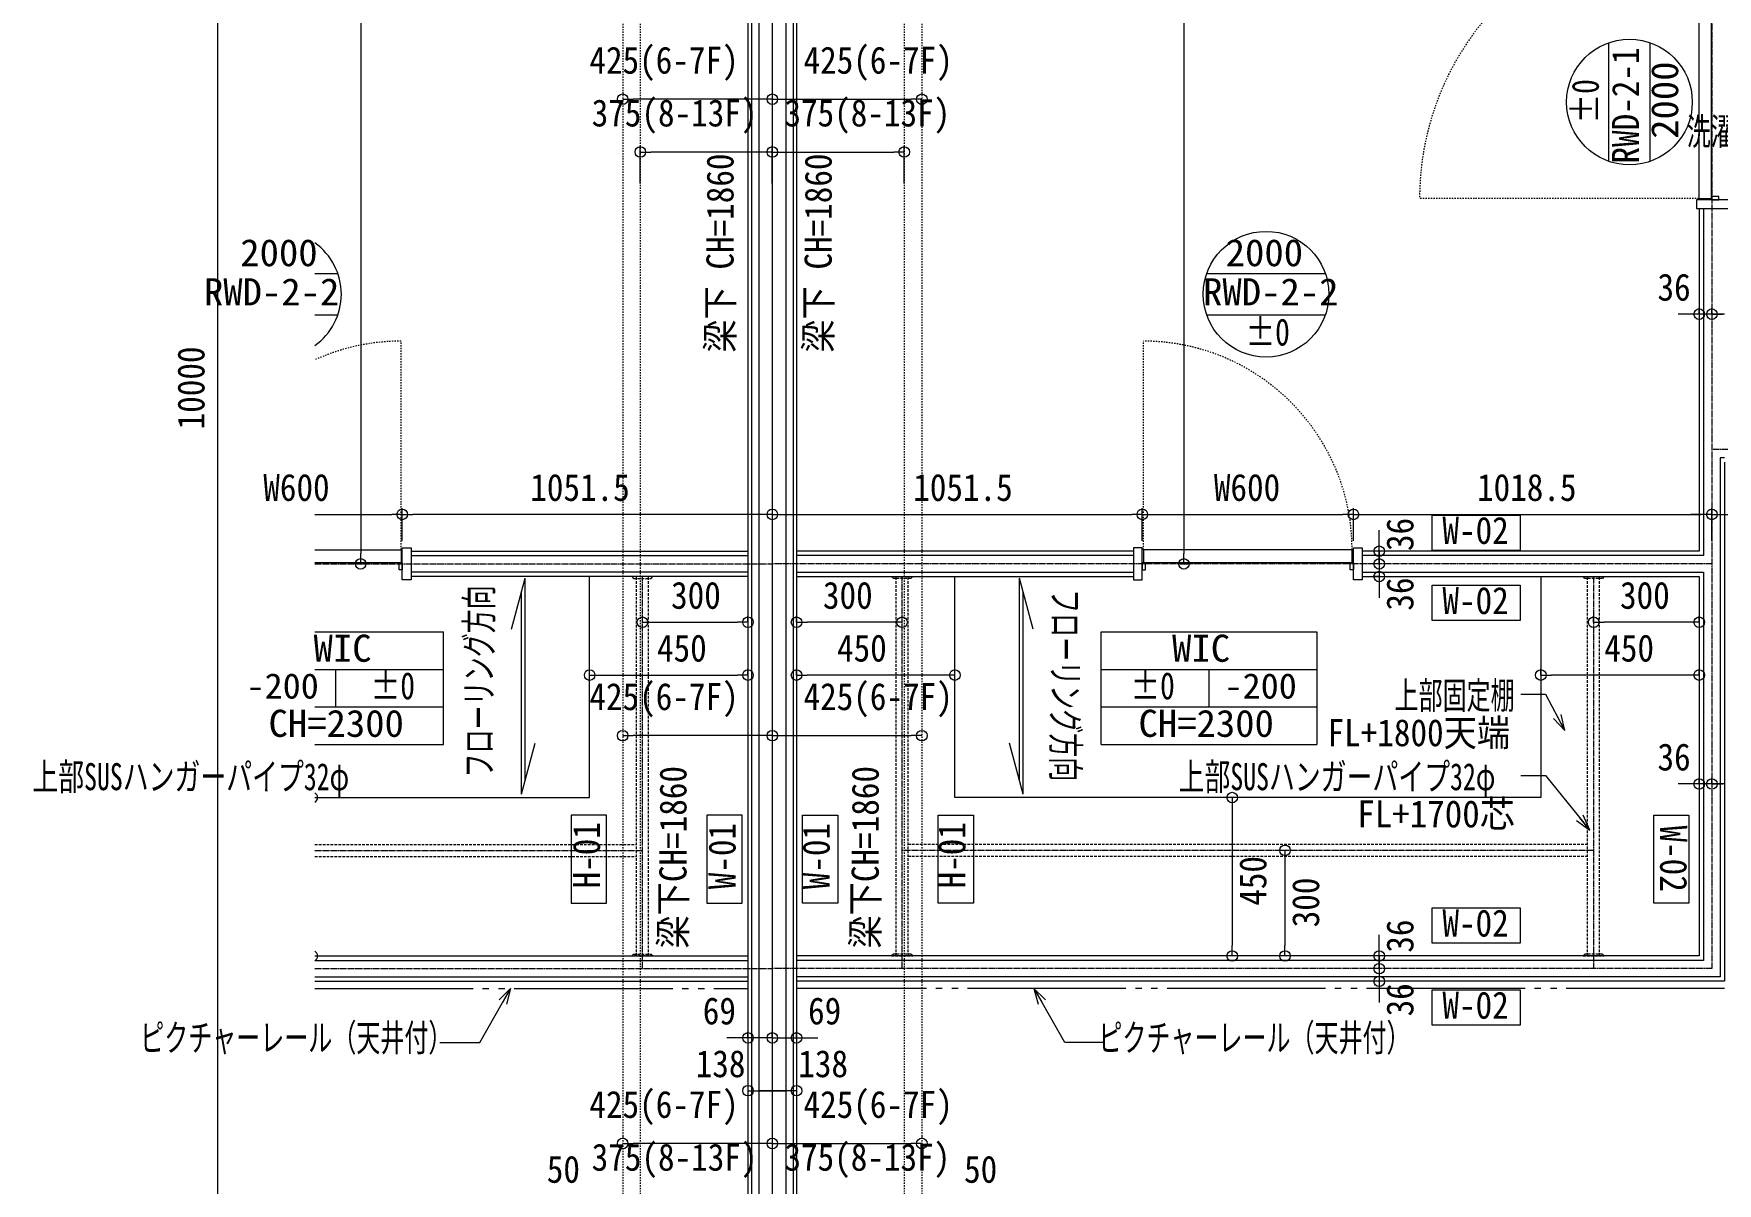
# Model space of a CAD drawing. Units: millimetres at full size, sheet at 1:30. Extents: x -17796 to 21385, y -23279 to 7734.
# Drawn here: x 11285 to 16070, y -2479 to 788 of the extents above; entities that cross this region are included whole.
import ezdxf
from ezdxf.enums import TextEntityAlignment as Align

# ---------------------------------------------------------------- set-up
doc = ezdxf.new("R2010")
doc.units = ezdxf.units.MM
doc.header["$LTSCALE"] = 30
for name, pattern in [('USER11', [0.25, 0.125, -0.125]), ('USER14', [18.9, 15, -0.9, 0.6, -0.9, 0.6, -0.9]), ('USER4', [0.78, 0.6, -0.06, 0.06, -0.06]), ('USER5', [0.375, 0.25, -0.125]), ('USER9', [2.3, 2, -0.1, 0.1, -0.1])]:
    doc.linetypes.add(name, pattern=pattern)
for name, color, linetype, lineweight in [('0-1_(W)電灯', 253, 'Continuous', 18), ('0-A_RC壁', 21, 'Continuous', 18), ('0-C_0_4P', 4, 'Continuous', 18), ('0-D_破線', 30, 'Continuous', 18), ('1-8_CH表記', 2, 'Continuous', 18), ('1-F_衛生陶器・住設', 2, 'USER9', 18)]:
    doc.layers.add(name, color=color, linetype=linetype, lineweight=lineweight)
doc.styles.add('ＭＳ ゴシック', font='')
doc.styles.get('ＭＳ ゴシック').set_extended_font_data('MS Gothic')

msp = doc.modelspace()

# ---------------------------------------------------------------- linework, layer by layer
at = {"layer": '0-1_(W)電灯', "color": 3, "linetype": 'USER11'}
for p, q in [((12959.07, 3095.96), (12959.07, -4289.04)), ((13009.07, 3095.96), (13009.07, -4289.04)), ((13759.07, 3095.96), (13759.07, -4289.04)), ((13809.07, 3095.96), (13809.07, -4289.04))]:
    msp.add_line(p, q, dxfattribs=at)
at = {"layer": '0-1_(W)電灯', "color": 6}
for p, q in [((12214.41, 2850.96), (12214.41, -689.04)), ((14553.72, 2850.96), (14553.72, -689.04)), ((15761.34, 424.8), (15761.34, 762.07)), ((15878.61, 424.8), (15878.61, 762.07)), ((12084.07, 106), (12149.61, 106)), ((14618.53, 106), (14955.8, 106)), ((12084.07, -11.26), (12149.61, -11.26)), ((14618.53, -11.26), (14955.8, -11.26)), ((12332.57, -653.04), (12332.57, -560.81)), ((12332.57, -653.04), (12332.57, -560.81)), ((14435.57, -653.04), (14435.57, -560.81)), ((14435.57, -653.04), (14435.57, -560.81)), ((15035.57, -653.04), (15035.57, -560.81)), ((15035.57, -653.04), (15035.57, -560.81)), ((16054.07, -653.04), (16054.07, -560.81)), ((16054.07, -653.04), (16054.07, -560.81)), ((12084.07, -578.31), (12302.57, -578.31)), ((13354.07, -578.31), (12362.57, -578.31)), ((13384.07, -587.36), (13384.07, -595.81)), ((13384.07, -587.36), (13384.07, -595.81)), ((13414.07, -578.31), (14405.57, -578.31)), ((14465.57, -578.31), (15005.57, -578.31)), ((15065.57, -578.31), (16024.07, -578.31)), ((16024.07, -578.31), (15994.07, -578.31)), ((16054.07, -578.31), (16115.07, -578.31)), ((12084.07, -715.04), (12329.57, -715.04)), ((12226.04, -719.04), (12196.91, -719.04)), ((14542.1, -719.04), (14571.22, -719.04))]:
    msp.add_line(p, q, dxfattribs=at)
at = {"layer": '0-1_(W)電灯', "color": 171}
for p, q in [((12959.07, 621.4), (12959.07, 618.9)), ((13354.07, 601.4), (12989.07, 601.4)), ((13384.07, 621.4), (13384.07, 618.9)), ((13384.07, 621.4), (13384.07, 618.9)), ((13414.07, 601.4), (13779.07, 601.4)), ((13809.07, 621.4), (13809.07, 618.9)), ((13009.07, 361.91), (13009.07, 468.9)), ((13354.07, 451.4), (13039.07, 451.4)), ((13384.07, 361.91), (13384.07, 468.9)), ((13384.07, 361.91), (13384.07, 468.9)), ((13414.07, 451.4), (13729.07, 451.4)), ((13759.07, 361.91), (13759.07, 468.9)), ((16018.07, -9.31), (16018.07, 8.19)), ((16054.07, -9.31), (16054.07, 8.19)), ((15988.07, -9.31), (15958.07, -9.31)), ((16024.07, -9.31), (15994.07, -9.31)), ((16054.07, -9.31), (16018.07, -9.31)), ((15108.91, -653.04), (15108.91, -623.04)), ((15108.91, -689.04), (15108.91, -659.04)), ((15108.91, -683.04), (15091.41, -683.04)), ((15108.91, -719.04), (15091.41, -719.04)), ((15108.91, -755.04), (15091.41, -755.04)), ((15108.91, -719.04), (15108.91, -755.04)), ((15108.91, -749.04), (15108.91, -779.04)), ((15108.91, -785.04), (15108.91, -815.04)), ((12959.07, -1186.95), (12959.07, -1189.45)), ((13384.07, -1186.95), (13384.07, -1189.45)), ((13384.07, -1186.95), (13384.07, -1189.45)), ((13809.07, -1186.95), (13809.07, -1189.45)), ((13354.07, -1206.95), (12989.07, -1206.95)), ((13414.07, -1206.95), (13779.07, -1206.95)), ((16018.07, -1344.26), (16018.07, -1326.76)), ((16054.07, -1344.26), (16054.07, -1326.76)), ((15988.07, -1344.26), (15958.07, -1344.26)), ((16024.07, -1344.26), (15994.07, -1344.26)), ((16054.07, -1344.26), (16018.07, -1344.26)), ((15108.91, -1803.04), (15108.91, -1773.04)), ((15108.91, -1839.04), (15108.91, -1809.04)), ((15108.91, -1833.04), (15091.41, -1833.04)), ((15108.91, -1869.04), (15091.41, -1869.04)), ((15108.91, -1905.04), (15091.41, -1905.04)), ((15108.91, -1869.04), (15108.91, -1905.04)), ((15108.91, -1899.04), (15108.91, -1929.04)), ((15108.91, -1935.04), (15108.91, -1965.04)), ((13315.07, -2065.85), (13315.07, -2048.35)), ((13384.07, -2065.85), (13384.07, -2048.35)), ((13384.07, -2065.85), (13384.07, -2048.35)), ((13453.07, -2065.85), (13453.07, -2048.35)), ((13285.07, -2065.85), (13255.07, -2065.85)), ((13384.07, -2065.85), (13315.07, -2065.85)), ((13354.07, -2065.85), (13324.07, -2065.85)), ((13384.07, -2065.85), (13453.07, -2065.85)), ((13414.07, -2065.85), (13444.07, -2065.85)), ((13483.07, -2065.85), (13513.07, -2065.85)), ((13315.07, -2195.85), (13315.07, -2198.35)), ((13315.07, -2195.85), (13315.07, -2198.35)), ((13453.07, -2195.85), (13453.07, -2198.35)), ((13453.07, -2195.85), (13453.07, -2198.35)), ((13345.07, -2215.85), (13423.07, -2215.85)), ((13423.07, -2215.85), (13345.07, -2215.85)), ((12959.07, -2345.85), (12959.07, -2348.35)), ((13354.07, -2365.85), (12989.07, -2365.85)), ((13384.07, -2345.85), (13384.07, -2348.35)), ((13384.07, -2345.85), (13384.07, -2348.35)), ((13414.07, -2365.85), (13779.07, -2365.85)), ((13809.07, -2345.85), (13809.07, -2348.35))]:
    msp.add_line(p, q, dxfattribs=at)
at = {"layer": '0-1_(W)電灯', "color": 7}
for p, q in [((12959.07, 601.4), (12989.07, 601.4)), ((13384.07, 601.4), (13354.07, 601.4)), ((13384.07, 601.4), (13414.07, 601.4)), ((13809.07, 601.4), (13779.07, 601.4)), ((13009.07, 451.4), (13039.07, 451.4)), ((13384.07, 451.4), (13354.07, 451.4)), ((13384.07, 451.4), (13414.07, 451.4)), ((13759.07, 451.4), (13729.07, 451.4)), ((16018.07, -9.31), (15988.07, -9.31)), ((16054.07, -9.31), (16024.07, -9.31)), ((16054.07, -9.31), (16084.07, -9.31)), ((12332.57, -578.31), (12302.57, -578.31)), ((12332.57, -578.31), (12362.57, -578.31)), ((13384.07, -578.31), (13354.07, -578.31)), ((13384.07, -578.31), (13414.07, -578.31)), ((14435.57, -578.31), (14405.57, -578.31)), ((14435.57, -578.31), (14465.57, -578.31)), ((15035.57, -578.31), (15005.57, -578.31)), ((15035.57, -578.31), (15065.57, -578.31)), ((16054.07, -578.31), (16024.07, -578.31)), ((16054.07, -578.31), (16024.07, -578.31)), ((15108.91, -683.04), (15108.91, -653.04)), ((12214.41, -719.04), (12214.41, -689.04)), ((14553.72, -719.04), (14553.72, -689.04)), ((15108.91, -719.04), (15108.91, -689.04)), ((15108.91, -719.04), (15108.91, -749.04)), ((15108.91, -755.04), (15108.91, -785.04)), ((13015.07, -884.83), (13045.07, -884.83)), ((13315.07, -884.83), (13285.07, -884.83)), ((13453.07, -884.83), (13483.07, -884.83)), ((13753.07, -884.83), (13723.07, -884.83)), ((15718.07, -884.83), (15748.07, -884.83)), ((16018.07, -884.83), (15988.07, -884.83)), ((12084.07, -912.07), (12449.8, -912.07)), ((12449.8, -1232.07), (12449.8, -912.07)), ((14318.34, -912.07), (14931.67, -912.07)), ((14318.34, -1232.07), (14318.34, -912.07)), ((14931.67, -912.07), (14931.67, -1232.07)), ((12084.07, -1018.74), (12449.8, -1018.74)), ((12143.13, -1018.74), (12143.13, -1125.4)), ((12865.07, -1034.83), (12895.07, -1034.83)), ((13315.07, -1034.83), (13285.07, -1034.83)), ((13453.07, -1034.83), (13483.07, -1034.83)), ((13903.07, -1034.83), (13873.07, -1034.83)), ((14318.34, -1018.74), (14931.67, -1018.74)), ((14625.01, -1018.74), (14625.01, -1125.4)), ((15568.07, -1034.83), (15598.07, -1034.83)), ((16018.07, -1034.83), (15988.07, -1034.83)), ((12084.07, -1125.4), (12449.8, -1125.4)), ((14318.34, -1125.4), (14931.67, -1125.4)), ((15636.03, -1192.2), (15615.07, -1152.38)), ((12084.07, -1232.07), (12449.8, -1232.07)), ((12959.07, -1206.95), (12989.07, -1206.95)), ((13384.07, -1206.95), (13354.07, -1206.95)), ((13384.07, -1206.95), (13414.07, -1206.95)), ((13809.07, -1206.95), (13779.07, -1206.95)), ((14318.34, -1232.07), (14931.67, -1232.07)), ((14691.03, -1383.04), (14691.03, -1413.04)), ((16018.07, -1344.26), (15988.07, -1344.26)), ((16054.07, -1344.26), (16024.07, -1344.26)), ((16054.07, -1344.26), (16084.07, -1344.26)), ((15706.93, -1475.24), (15678.67, -1440.22)), ((14841.03, -1533.04), (14841.03, -1563.04)), ((14691.03, -1833.04), (14691.03, -1803.04)), ((14841.03, -1833.04), (14841.03, -1803.04)), ((15108.91, -1833.04), (15108.91, -1803.04)), ((15108.91, -1869.04), (15108.91, -1839.04)), ((15108.91, -1869.04), (15108.91, -1899.04)), ((15108.91, -1905.04), (15108.91, -1935.04)), ((12640.39, -1925.04), (12618.08, -1964.13)), ((14127.75, -1925.04), (14150.06, -1964.13)), ((13315.07, -2065.85), (13285.07, -2065.85)), ((13384.07, -2065.85), (13354.07, -2065.85)), ((13384.07, -2065.85), (13414.07, -2065.85)), ((13453.07, -2065.85), (13483.07, -2065.85)), ((13315.07, -2215.85), (13345.07, -2215.85)), ((13315.07, -2215.85), (13345.07, -2215.85)), ((13453.07, -2215.85), (13423.07, -2215.85)), ((13453.07, -2215.85), (13423.07, -2215.85)), ((12959.07, -2365.85), (12989.07, -2365.85)), ((13384.07, -2365.85), (13354.07, -2365.85)), ((13384.07, -2365.85), (13414.07, -2365.85)), ((13809.07, -2365.85), (13779.07, -2365.85))]:
    msp.add_line(p, q, dxfattribs=at)
at = {"layer": '0-1_(W)電灯', "color": 6, "linetype": 'USER11'}
for p, q in [((16016.57, 318.96), (15223.57, 318.96)), ((12329.57, -679.04), (12329.57, -86.04)), ((14438.57, -679.04), (14438.57, -86.04))]:
    msp.add_line(p, q, dxfattribs=at)
at = {"layer": '0-1_(W)電灯', "color": 4}
for p, q in [((12357.57, -683.04), (13315.07, -683.04)), ((14410.57, -683.04), (13453.07, -683.04)), ((13315.07, -755.04), (12357.57, -755.04)), ((13453.07, -755.04), (14410.57, -755.04)), ((13015.07, -884.83), (13015.07, -867.33)), ((13045.07, -884.83), (13285.07, -884.83)), ((13315.07, -884.83), (13315.07, -867.33)), ((13453.07, -884.83), (13453.07, -867.33)), ((13723.07, -884.83), (13483.07, -884.83)), ((13753.07, -884.83), (13753.07, -867.33)), ((15718.07, -884.83), (15718.07, -867.33)), ((15988.07, -884.83), (15748.07, -884.83)), ((16018.07, -884.83), (16018.07, -867.33)), ((12865.07, -1034.83), (12865.07, -1017.33)), ((12895.07, -1034.83), (13285.07, -1034.83)), ((13315.07, -1034.83), (13315.07, -1017.33)), ((13453.07, -1034.83), (13453.07, -1017.33)), ((13873.07, -1034.83), (13483.07, -1034.83)), ((13903.07, -1034.83), (13903.07, -1017.33)), ((15568.07, -1034.83), (15568.07, -1017.33)), ((15988.07, -1034.83), (15598.07, -1034.83)), ((16018.07, -1034.83), (16018.07, -1017.33)), ((12084.07, -1383.04), (12094.6, -1383.04)), ((14691.03, -1383.04), (14673.53, -1383.04)), ((14691.03, -1413.04), (14691.03, -1803.04)), ((14841.03, -1533.04), (14823.53, -1533.04)), ((14841.03, -1563.04), (14841.03, -1803.04)), ((12084.07, -1833.04), (12094.6, -1833.04)), ((12084.07, -1833.04), (13315.07, -1833.04)), ((14691.03, -1833.04), (14673.53, -1833.04)), ((14841.03, -1833.04), (14823.53, -1833.04)), ((12084.07, -1905.04), (13315.07, -1905.04))]:
    msp.add_line(p, q, dxfattribs=at)
at = {"layer": '0-1_(W)電灯', "color": 30}
for p, q in [((12357.57, -695.54), (13315.07, -695.54)), ((14410.57, -695.54), (13453.07, -695.54)), ((13315.07, -742.54), (12357.57, -742.54)), ((13453.07, -742.54), (14410.57, -742.54)), ((12084.07, -1845.54), (13315.07, -1845.54)), ((12084.07, -1892.54), (13315.07, -1892.54))]:
    msp.add_line(p, q, dxfattribs=at)
at = {"layer": '0-1_(W)電灯', "color": 54, "linetype": 'USER4'}
for p, q in [((12084.07, -719.04), (13384.07, -719.04)), ((16054.07, -719.04), (13384.07, -719.04)), ((12084.07, -1869.04), (13384.07, -1869.04))]:
    msp.add_line(p, q, dxfattribs=at)
at = {"layer": '0-1_(W)電灯', "color": 94}
for p, q in [((12642.57, -904.44), (12681.39, -759.55)), ((12681.39, -1335.56), (12681.39, -759.55)), ((14086.75, -1335.56), (14086.75, -759.55)), ((14125.57, -904.44), (14086.75, -759.55)), ((12671.39, -1372.88), (12671.39, -796.87)), ((14096.75, -1372.88), (14096.75, -796.87)), ((12671.39, -1372.88), (12710.21, -1227.99)), ((14096.75, -1372.88), (14057.93, -1227.99))]:
    msp.add_line(p, q, dxfattribs=at)
at = {"layer": '0-1_(W)電灯', "linetype": 'USER5'}
for p, q in [((12998.07, -1833.04), (12998.07, -755.04)), ((12998.07, -1833.04), (12998.07, -755.04)), ((12998.07, -1833.04), (12998.07, -755.04)), ((12998.07, -1833.04), (12998.07, -755.04)), ((13032.07, -1833.04), (13032.07, -755.04)), ((13032.07, -1833.04), (13032.07, -755.04)), ((13032.07, -1833.04), (13032.07, -755.04)), ((13032.07, -1833.04), (13032.07, -755.04)), ((13736.07, -1833.04), (13736.07, -755.04)), ((13736.07, -1833.04), (13736.07, -755.04)), ((13736.07, -1833.04), (13736.07, -755.04)), ((13736.07, -1833.04), (13736.07, -755.04)), ((13770.07, -1833.04), (13770.07, -755.04)), ((13770.07, -1833.04), (13770.07, -755.04)), ((13770.07, -1833.04), (13770.07, -755.04)), ((13770.07, -1833.04), (13770.07, -755.04)), ((15701.07, -1833.04), (15701.07, -755.04)), ((15701.07, -1833.04), (15701.07, -755.04)), ((15701.07, -1833.04), (15701.07, -755.04)), ((15701.07, -1833.04), (15701.07, -755.04)), ((15735.07, -1833.04), (15735.07, -755.04)), ((15735.07, -1833.04), (15735.07, -755.04)), ((15735.07, -1833.04), (15735.07, -755.04)), ((15735.07, -1833.04), (15735.07, -755.04)), ((12084.07, -1516.04), (12998.07, -1516.04)), ((15701.07, -1516.04), (13770.07, -1516.04)), ((12084.07, -1550.04), (12998.07, -1550.04)), ((15701.07, -1550.04), (13770.07, -1550.04))]:
    msp.add_line(p, q, dxfattribs=at)
at = {"layer": '0-1_(W)電灯', "color": 52, "linetype": 'USER4'}
for p, q in [((13015.07, -1869.04), (13015.07, -755.04)), ((13753.07, -1869.04), (13753.07, -755.04)), ((15718.07, -755.04), (15718.07, -1869.04)), ((12084.07, -1533.04), (13015.07, -1533.04)), ((15718.07, -1533.04), (13753.07, -1533.04))]:
    msp.add_line(p, q, dxfattribs=at)
at = {"layer": '0-1_(W)電灯', "color": 3, "linetype": 'USER14'}
for p, q in [((12084.07, -1925.04), (13315.07, -1925.04)), ((16090.07, -1925.04), (13453.07, -1925.04))]:
    msp.add_line(p, q, dxfattribs=at)
at = {"layer": '0-1_(W)電灯', "color": 54, "linetype": 'USER4'}
for points in [[(16054.07, 3927.68), (16054.07, -1869.04), (13384.07, -1869.04)], [(19484.07, 250.96), (17854.07, 250.96), (17854.07, -394.04), (16054.07, -394.04)]]:
    msp.add_lwpolyline(points, dxfattribs=at)
at = {"layer": '0-1_(W)電灯', "color": 6}
for points in [[(16052.57, 318.96), (16052.57, 1111.96), (16016.57, 1111.96), (16016.57, 318.96)], [(16102.57, 290.96), (16102.57, 315.96), (16010.57, 315.96), (16010.57, 290.96)], [(16073.57, 315.96), (16073.57, 324.96), (16053.57, 324.96), (16053.57, 315.96)], [(12332.57, -736.04), (12323.57, -736.04), (12323.57, -716.04), (12332.57, -716.04)], [(12357.57, -764.04), (12332.57, -764.04), (12332.57, -673.04), (12357.57, -673.04)], [(14410.57, -764.04), (14435.57, -764.04), (14435.57, -673.04), (14410.57, -673.04)], [(14435.57, -736.04), (14444.57, -736.04), (14444.57, -716.04), (14435.57, -716.04)], [(14438.57, -715.04), (15031.57, -715.04), (15031.57, -679.04), (14438.57, -679.04)], [(15035.57, -736.04), (15026.57, -736.04), (15026.57, -716.04), (15035.57, -716.04)], [(15060.57, -764.04), (15035.57, -764.04), (15035.57, -673.04), (15060.57, -673.04)]]:
    msp.add_lwpolyline(points, close=True, dxfattribs=at)
at = {"layer": '0-1_(W)電灯', "color": 4}
for points in [[(16018.07, 290.96), (16018.07, -683.04), (15060.57, -683.04)], [(16090.07, -430.04), (16090.07, -1905.04), (13453.07, -1905.04)], [(15060.57, -755.04), (16018.07, -755.04), (16018.07, -1833.04), (13453.07, -1833.04)]]:
    msp.add_lwpolyline(points, dxfattribs=at)
at = {"layer": '0-1_(W)電灯', "color": 30}
for points in [[(16030.57, 290.96), (16030.57, -695.54), (15060.57, -695.54)], [(16090.07, -417.54), (16077.57, -417.54), (16077.57, -1892.54), (13453.07, -1892.54)], [(15060.57, -742.54), (16030.57, -742.54), (16030.57, -1845.54), (13453.07, -1845.54)]]:
    msp.add_lwpolyline(points, dxfattribs=at)
at = {"layer": '0-1_(W)電灯', "color": 171}
for points in [[(16090.07, -9.31), (16054.07, -9.31), (16054.07, 8.19)], [(15108.91, -683.04), (15108.91, -719.04), (15091.41, -719.04)], [(16090.07, -1344.26), (16054.07, -1344.26), (16054.07, -1326.76)], [(15108.91, -1833.04), (15108.91, -1869.04), (15091.41, -1869.04)]]:
    msp.add_lwpolyline(points, dxfattribs=at)
at = {"layer": '0-1_(W)電灯', "color": 2}
for points in [[(15508.88, -680.45), (15258.88, -680.45), (15258.88, -580.45), (15508.88, -580.45)], [(15508.88, -879.77), (15258.88, -879.77), (15258.88, -779.77), (15508.88, -779.77)], [(12912.61, -1682.77), (12912.61, -1432.77), (12812.61, -1432.77), (12812.61, -1682.77)], [(13298.05, -1682.77), (13298.05, -1432.77), (13198.05, -1432.77), (13198.05, -1682.77)], [(13470.09, -1682.77), (13470.09, -1432.77), (13570.09, -1432.77), (13570.09, -1682.77)], [(13855.53, -1682.77), (13855.53, -1432.77), (13955.53, -1432.77), (13955.53, -1682.77)], [(15888.83, -1682.77), (15888.83, -1432.77), (15988.83, -1432.77), (15988.83, -1682.77)], [(15508.88, -1796.23), (15258.88, -1796.23), (15258.88, -1696.23), (15508.88, -1696.23)], [(15508.88, -2029.57), (15258.88, -2029.57), (15258.88, -1929.57), (15508.88, -1929.57)]]:
    msp.add_lwpolyline(points, close=True, dxfattribs=at)
at = {"layer": '0-1_(W)電灯', "color": 6}
for points in [[(12084.07, -679.04), (12329.57, -679.04), (12329.57, -715.04)], [(12084.07, -1383.04), (12865.07, -1383.04), (12865.07, -755.04)], [(15568.07, -755.04), (15568.07, -1383.04), (13903.07, -1383.04), (13903.07, -755.04)]]:
    msp.add_lwpolyline(points, dxfattribs=at)
at = {"layer": '0-1_(W)電灯', "linetype": 'USER5'}
for points in [[(13045.07, -755.04), (12985.07, -755.04), (12990.07, -760.04), (13040.07, -760.04)], [(13045.07, -755.04), (12985.07, -755.04), (12990.07, -760.04), (13040.07, -760.04)], [(13045.07, -755.04), (12985.07, -755.04), (12990.07, -760.04), (13040.07, -760.04)], [(13045.07, -755.04), (12985.07, -755.04), (12990.07, -760.04), (13040.07, -760.04)], [(13723.07, -755.04), (13783.07, -755.04), (13778.07, -760.04), (13728.07, -760.04)], [(13723.07, -755.04), (13783.07, -755.04), (13778.07, -760.04), (13728.07, -760.04)], [(13723.07, -755.04), (13783.07, -755.04), (13778.07, -760.04), (13728.07, -760.04)], [(13723.07, -755.04), (13783.07, -755.04), (13778.07, -760.04), (13728.07, -760.04)], [(15688.07, -755.04), (15748.07, -755.04), (15743.07, -760.04), (15693.07, -760.04)], [(15688.07, -755.04), (15748.07, -755.04), (15743.07, -760.04), (15693.07, -760.04)], [(15688.07, -755.04), (15748.07, -755.04), (15743.07, -760.04), (15693.07, -760.04)], [(15688.07, -755.04), (15748.07, -755.04), (15743.07, -760.04), (15693.07, -760.04)], [(13045.07, -1833.04), (12985.07, -1833.04), (12990.07, -1828.04), (13040.07, -1828.04)], [(13045.07, -1833.04), (12985.07, -1833.04), (12990.07, -1828.04), (13040.07, -1828.04)], [(13045.07, -1833.04), (12985.07, -1833.04), (12990.07, -1828.04), (13040.07, -1828.04)], [(13045.07, -1833.04), (12985.07, -1833.04), (12990.07, -1828.04), (13040.07, -1828.04)], [(13723.07, -1833.04), (13783.07, -1833.04), (13778.07, -1828.04), (13728.07, -1828.04)], [(13723.07, -1833.04), (13783.07, -1833.04), (13778.07, -1828.04), (13728.07, -1828.04)], [(13723.07, -1833.04), (13783.07, -1833.04), (13778.07, -1828.04), (13728.07, -1828.04)], [(13723.07, -1833.04), (13783.07, -1833.04), (13778.07, -1828.04), (13728.07, -1828.04)], [(15688.07, -1833.04), (15748.07, -1833.04), (15743.07, -1828.04), (15693.07, -1828.04)], [(15688.07, -1833.04), (15748.07, -1833.04), (15743.07, -1828.04), (15693.07, -1828.04)], [(15688.07, -1833.04), (15748.07, -1833.04), (15743.07, -1828.04), (15693.07, -1828.04)], [(15688.07, -1833.04), (15748.07, -1833.04), (15743.07, -1828.04), (15693.07, -1828.04)]]:
    msp.add_lwpolyline(points, close=True, dxfattribs=at)
at = {"layer": '0-1_(W)電灯', "color": 94}
for points in [[(15510.86, -1088.91), (15581.66, -1088.91), (15635.61, -1191.4)], [(15510.86, -1320), (15581.66, -1320), (15706.37, -1474.54)], [(12439.57, -2078.82), (12552.62, -2078.82), (12639.94, -1925.83)], [(14328.57, -2078.82), (14215.52, -2078.82), (14128.2, -1925.83)]]:
    msp.add_lwpolyline(points, dxfattribs=at)
at = {"layer": '0-1_(W)電灯', "color": 7}
for points in [[(15604.4, -1157.99), (15636.03, -1192.2), (15625.74, -1146.76)], [(15669.29, -1447.79), (15706.93, -1475.24), (15688.06, -1432.65)], [(12607.61, -1958.15), (12640.39, -1925.04), (12628.55, -1970.1)], [(14160.53, -1958.15), (14127.75, -1925.04), (14139.59, -1970.1)]]:
    msp.add_lwpolyline(points, dxfattribs=at)
at = {"layer": '0-1_(W)電灯', "color": 6}
for centre in [(15819.98, 593.44), (14787.16, 47.37)]:
    msp.add_circle(centre, 178.54, dxfattribs=at)
at = {"layer": '0-1_(W)電灯', "color": 7}
for centre in [(12959.07, 601.4), (13384.07, 601.4), (13384.07, 601.4), (13809.07, 601.4), (13009.07, 451.4), (13384.07, 451.4), (13384.07, 451.4), (13759.07, 451.4), (16018.07, -9.31), (16054.07, -9.31), (16054.07, -9.31), (12332.57, -578.31), (12332.57, -578.31), (13384.07, -578.31), (13384.07, -578.31), (14435.57, -578.31), (14435.57, -578.31), (15035.57, -578.31), (15035.57, -578.31), (16054.07, -578.31), (16054.07, -578.31), (15108.91, -683.04), (12214.41, -719.04), (14553.72, -719.04), (15108.91, -719.04), (15108.91, -719.04), (15108.91, -755.04), (13015.07, -884.83), (13315.07, -884.83), (13453.07, -884.83), (13753.07, -884.83), (15718.07, -884.83), (16018.07, -884.83), (12865.07, -1034.83), (13315.07, -1034.83), (13453.07, -1034.83), (13903.07, -1034.83), (15568.07, -1034.83), (16018.07, -1034.83), (12959.07, -1206.95), (13384.07, -1206.95), (13384.07, -1206.95), (13809.07, -1206.95), (16018.07, -1344.26), (16054.07, -1344.26), (16054.07, -1344.26), (14691.03, -1383.04), (14841.03, -1533.04), (14691.03, -1833.04), (14841.03, -1833.04), (15108.91, -1833.04), (15108.91, -1869.04), (15108.91, -1869.04), (15108.91, -1905.04), (13315.07, -2065.85), (13384.07, -2065.85), (13384.07, -2065.85), (13453.07, -2065.85), (13315.07, -2215.85), (13315.07, -2215.85), (13453.07, -2215.85), (13453.07, -2215.85), (12959.07, -2365.85), (13384.07, -2365.85), (13384.07, -2365.85), (13809.07, -2365.85)]:
    msp.add_circle(centre, 15, dxfattribs=at)
at = {"layer": '0-1_(W)電灯', "color": 6, "linetype": 'USER11'}
for centre, radius, start, end in [((16016.57, 318.96), 793, 90, 180), ((12329.57, -679.04), 593, 90, 114.45615), ((14438.57, -679.04), 593, 0, 90)]:
    msp.add_arc(centre, radius, start, end, dxfattribs=at)
at = {"layer": '0-1_(W)電灯', "color": 6}
msp.add_arc((11980.97, 47.37), 178.54, 305.27065, 54.72935, dxfattribs=at)
at = {"layer": '0-1_(W)電灯', "color": 7}
for centre in [(12077.1, -1383.04), (12077.1, -1833.04)]:
    msp.add_arc(centre, 15, 297.66947, 62.33053, dxfattribs=at)
at = {"layer": '0-A_RC壁'}
msp.add_line((13384.07, 3230.96), (13384.07, -4319.04), dxfattribs=at)
at = {"layer": '0-C_0_4P'}
for p, q in [((13315.07, 3230.96), (13315.07, -4319.04)), ((13324.57, 3230.96), (13324.57, -4319.04)), ((13443.57, 3230.96), (13443.57, -4319.04)), ((13453.07, 3230.96), (13453.07, -4319.04))]:
    msp.add_line(p, q, dxfattribs=at)
at = {"layer": '0-D_破線'}
for p, q in [((13345.57, 3230.96), (13345.57, -4319.04)), ((13422.57, 3230.96), (13422.57, -4319.04))]:
    msp.add_line(p, q, dxfattribs=at)
at = {"layer": '1-8_CH表記'}
msp.add_line((11808.91, -5189.04), (11808.91, 4750.96), dxfattribs=at)
at = {"layer": '1-F_衛生陶器・住設'}
msp.add_line((13384.07, 5031.57), (13384.07, -8088.63), dxfattribs=at)

# ---------------------------------------------------------------- texts
at = {"layer": '0-1_(W)電灯', "color": 9, "style": 'ＭＳ ゴシック', "width": 0.9}
for s, p in [('425(6-7F)', (12864.4, 650.88)), ('425(6-7F)', (13472.87, 650.88)), ('375(8-13F)', (12870.83, 500.88)), ('375(8-13F)', (13418.57, 500.88)), ('36', (15899.52, 5.89)), ('W600', (11937.71, -563.12)), ('1051.5', (12696.34, -563.12)), ('1051.5', (13784.56, -563.12)), ('W600', (14638.93, -563.12)), ('1018.5', (15386.72, -563.12)), ('300', (13096.5, -869.63)), ('300', (13528.02, -869.63)), ('300', (15793.02, -869.63)), ('450', (13056.45, -1019.63)), ('450', (13568.06, -1019.63)), ('450', (15748.28, -1019.63)), ('425(6-7F)', (12864.4, -1157.47)), ('425(6-7F)', (13472.87, -1157.47)), ('36', (15899.52, -1329.07)), ('69', (13186.63, -2050.66)), ('69', (13485.76, -2050.66)), ('138', (13166.51, -2200.66)), ('138', (13458, -2200.66)), ('425(6-7F)', (12864.4, -2316.37)), ('425(6-7F)', (13472.87, -2316.37)), ('375(8-13F)', (12870.83, -2466.37)), ('375(8-13F)', (13418.57, -2466.37)), ('50', (12743.34, -2500.66)), ('50', (13929.05, -2500.66))]:
    msp.add_text(s, height=76.97, dxfattribs=at).set_placement(p, align=Align.BOTTOM_LEFT)
at = {"layer": '0-1_(W)電灯', "color": 6, "style": 'ＭＳ ゴシック'}
for s, width, p in [('RWD-2-1', 0.9, (15870.16, 418.58)), ('2000', 1.05, (15981.44, 488.82)), ('±0', 0.8, (15755.93, 532.82))]:
    msp.add_text(s, height=76.97, rotation=90, dxfattribs=dict(at, width=width)).set_placement(p, align=Align.BOTTOM_LEFT)
at = {"layer": '0-1_(W)電灯', "color": 1, "style": 'ＭＳ ゴシック', "width": 0.65}
msp.add_text('洗濯パンの為扉を↑方向に移動するかも', height=76.97, dxfattribs=at).set_placement((15982.61, 448.32), align=Align.BOTTOM_LEFT)
at = {"layer": '0-1_(W)電灯', "color": 4, "style": 'ＭＳ ゴシック', "width": 0.9}
for s, p in [('梁下 CH=1860', (13297.09, -118.77)), ('梁下 CH=1860', (13576.03, -118.77)), ('梁下CH=1860', (13163.42, -1812.07)), ('梁下CH=1860', (13709.7, -1812.07))]:
    msp.add_text(s, height=76.97, rotation=90, dxfattribs=at).set_placement(p, align=Align.BOTTOM_LEFT)
at = {"layer": '0-1_(W)電灯', "color": 6, "style": 'ＭＳ ゴシック'}
for s, width, p in [('2000', 1.05, (11872.25, 103.84)), ('2000', 1.05, (14672.47, 103.84)), ('RWD-2-2', 1.05, (11768.97, -7.43)), ('RWD-2-2', 1.05, (14608.19, -7.43)), ('±0', 0.8, (14729.15, -121.66))]:
    msp.add_text(s, height=76.97, dxfattribs=dict(at, width=width)).set_placement(p, align=Align.BOTTOM_LEFT)
at = {"layer": '0-1_(W)電灯', "color": 9, "style": 'ＭＳ ゴシック', "width": 0.9}
for s, p in [('36', (15229.09, -682.36)), ('36', (15229.09, -851.8)), ('450', (14811.22, -1690.48)), ('300', (14961.22, -1751.62)), ('36', (15229.09, -1823.73)), ('36', (15229.09, -2004.75))]:
    msp.add_text(s, height=76.97, rotation=90, dxfattribs=at).set_placement(p, align=Align.BOTTOM_LEFT)
at = {"layer": '0-1_(W)電灯', "color": 2, "style": 'ＭＳ ゴシック', "width": 0.9}
for p in [(15288.39, -685.26), (15288.39, -884.58), (15288.39, -1801.04), (15288.39, -2034.37)]:
    msp.add_text('W-02', height=76.97, dxfattribs=at).set_placement(p, align=Align.BOTTOM_LEFT)
at = {"layer": '0-1_(W)電灯', "color": 94, "style": 'ＭＳ ゴシック', "width": 0.65}
for rotation, p in [(90, (12612.04, -1325.68)), (270, (14156.1, -790.67))]:
    msp.add_text('フローリング方向', height=76.97, rotation=rotation, dxfattribs=at).set_placement(p, align=Align.BOTTOM_LEFT)
at = {"layer": '0-1_(W)電灯', "color": 7, "style": 'ＭＳ ゴシック'}
for s, height, width, p in [('WIC', 76.97, 1.05, (12080.46, -1020.21)), ('WIC', 76.97, 1.05, (14520.11, -1020.21)), ('-200', 71.84, 1.05, (11890.24, -1123.22)), ('±0', 76.97, 0.8, (12243.13, -1126.87)), ('±0', 76.97, 0.8, (14402.28, -1126.87)), ('-200', 71.84, 1.05, (14669.38, -1123.22)), ('CH=2300', 76.97, 1.05, (11952.46, -1233.54)), ('CH=2300', 76.97, 1.05, (14424.7, -1233.54))]:
    msp.add_text(s, height=height, dxfattribs=dict(at, width=width)).set_placement(p, align=Align.BOTTOM_LEFT)
at = {"layer": '0-1_(W)電灯', "color": 94, "style": 'ＭＳ ゴシック'}
for s, width, p in [('上部固定棚', 0.65, (15152.3, -1154.04)), ('FL+1800天端', 0.9, (14961.96, -1260.1)), ('上部SUSハンガーパイプ32φ', 0.7, (11281.45, -1385.12)), ('上部SUSハンガーパイプ32φ', 0.7, (14538.65, -1385.12)), (' FL+1700芯', 0.95, (14996.5, -1490.79)), ('ピクチャーレール（天井付）', 0.65, (11587.95, -2126.85)), ('ピクチャーレール（天井付）', 0.65, (14310.79, -2126.85))]:
    msp.add_text(s, height=76.97, dxfattribs=dict(at, width=width)).set_placement(p, align=Align.BOTTOM_LEFT)
at = {"layer": '0-1_(W)電灯', "color": 2, "style": 'ＭＳ ゴシック', "width": 0.9}
for s, rotation, p in [('H-01', 90, (12917.42, -1641.19)), ('W-01', 90, (13302.85, -1643.48)), ('W-01', 90, (13570.27, -1643.48)), ('H-01', 90, (13955.71, -1641.19)), ('W-02', 270, (15884.02, -1462.27))]:
    msp.add_text(s, height=76.97, rotation=rotation, dxfattribs=at).set_placement(p, align=Align.BOTTOM_LEFT)
at = {"layer": '1-8_CH表記', "color": 9, "style": 'ＭＳ ゴシック', "width": 0.9}
msp.add_text('10000', height=76.98, rotation=90, dxfattribs=at).set_placement((11793.72, -336.76), align=Align.BOTTOM_LEFT)

doc.saveas('drawing.dxf')
